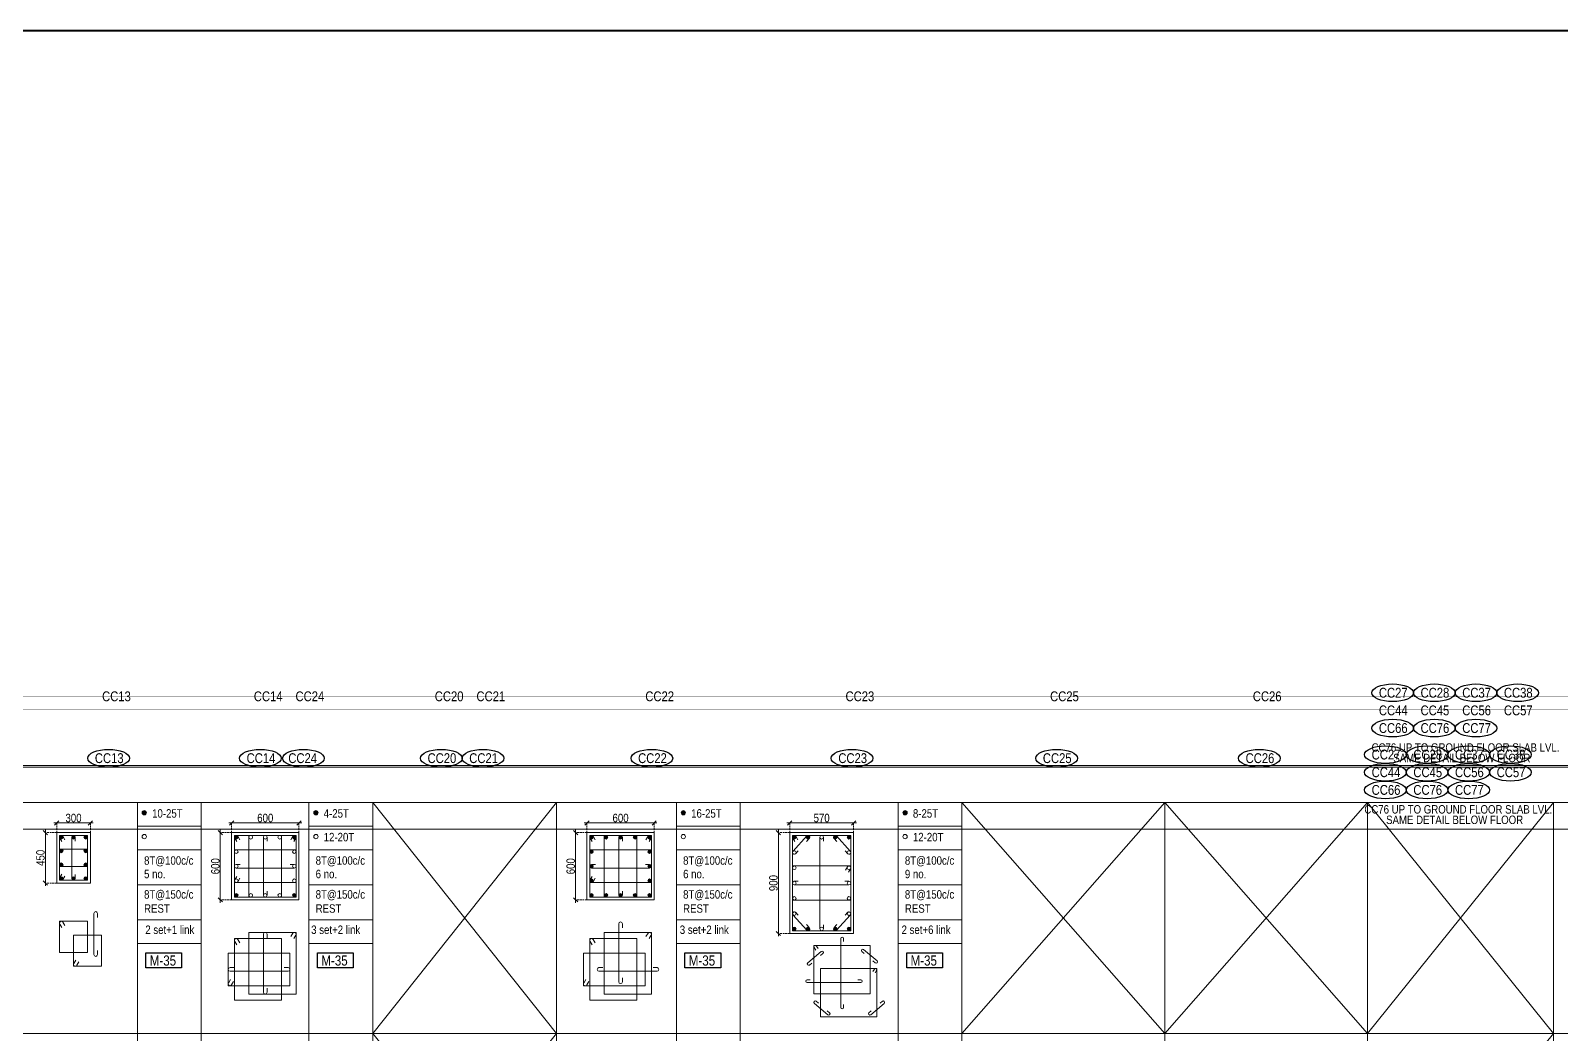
# Model space of a CAD drawing. Header units: millimetres. Extents: x 1112055 to 3390982, y -148532 to 766891.
# Drawn here: x 2585967 to 2640546, y 641182 to 676953 of the extents above; entities that cross this region are included whole.
import ezdxf
from ezdxf.enums import TextEntityAlignment as Align

# ---------------------------------------------------------------- set-up
doc = ezdxf.new("R2010")
doc.units = ezdxf.units.MM
doc.header["$PDMODE"] = 35
doc.header["$PDSIZE"] = -25
doc.linetypes.add('DASHED2', pattern=[0.375, 0.25, -0.125])
doc.linetypes.add('Hidden', pattern=[9.525, 6.35, -3.175])
for name, color, linetype, lineweight in [('B COL. SIZE DIM', 220, 'Continuous', 25), ('B COLSCH', 204, 'Continuous', 20), ('B COLUMN', 1, 'Hidden', 9), ('B STEEL', 34, 'Continuous', 15), ('B TITLE BLOCK', 250, 'Continuous', 0)]:
    doc.layers.add(name, color=color, linetype=linetype, lineweight=lineweight)
doc.layers.add('B TEXT', color=7, linetype='Continuous')
doc.styles.add('dim inside', font='romans.shx', dxfattribs={"width": 0.8, "height": 125})
doc.styles.add('SWINC', font='swissc.ttf')
doc.dimstyles.new('dim inside', dxfattribs={"dimtxt": 125, "dimasz": 100, "dimexe": 0, "dimexo": 0, "dimgap": 10, "dimtad": 0, "dimdec": 0, "dimzin": 0, "dimdsep": 46, "dimtxsty": 'dim inside', "dimblk": 'SMALL', "dimcen": 0.09, "dimadec": 0, "dimazin": 0, "dimtfac": 1, "dimtdec": 0, "dimtofl": 0, "dimtmove": 0, "dimatfit": 3, "dimfxl": 1, "dimtolj": 1, "dimtzin": 0, "dimarcsym": 2})

# ---------------------------------------------------------------- blocks, each defined once
blk = doc.blocks.new('_Oblique')
at = {"color": 0, "linetype": 'ByBlock', "lineweight": -2}
blk.add_line((-0.5, -0.5), (0.5, 0.5), dxfattribs=at)
blk = doc.blocks.new('*D5431')
at = {"layer": 'B COL. SIZE DIM', "color": 250, "lineweight": 9, "ltscale": 250, "transparency": 16777216}
blk.add_line((2593039, 648690), (2595639, 648690), dxfattribs=at)
at = {"layer": 'B COL. SIZE DIM', "color": 250, "linetype": 'DASHED2', "lineweight": 9, "ltscale": 250, "transparency": 16777216}
for p, q in [((2593139, 648345), (2593139, 648690)), ((2595539, 648345), (2595539, 648690))]:
    blk.add_line(p, q, dxfattribs=at)
at = {"layer": 'Defpoints', "color": 0, "lineweight": 40, "transparency": 16777216}
for p in [(2595539, 648690), (2593139, 648345), (2595539, 648345)]:
    blk.add_point(p, dxfattribs=at)
at = {"layer": 'B COL. SIZE DIM', "color": 250, "lineweight": 9, "transparency": 16777216, "xscale": 150, "yscale": 150, "zscale": 150, "rotation": 180}
blk.add_blockref('_Oblique', (2593139, 648690), dxfattribs=at)
at = {"layer": 'B COL. SIZE DIM', "color": 250, "lineweight": 9, "transparency": 16777216, "xscale": 150, "yscale": 150, "zscale": 150}
blk.add_blockref('_Oblique', (2595539, 648690), dxfattribs=at)
at = {"layer": 'B COL. SIZE DIM', "color": 6, "transparency": 16777216, "insert": (2594339, 648865), "char_height": 300, "attachment_point": 5, "style": 'SWINC'}
blk.add_mtext('\\A1;600', dxfattribs=at)
blk = doc.blocks.new('*D5432')
at = {"layer": 'B COL. SIZE DIM', "color": 250, "lineweight": 9, "ltscale": 250, "transparency": 16777216}
blk.add_line((2592735, 648445), (2592735, 645845), dxfattribs=at)
at = {"layer": 'B COL. SIZE DIM', "color": 250, "linetype": 'DASHED2', "lineweight": 9, "ltscale": 250, "transparency": 16777216}
for p, q in [((2593139, 648345), (2592735, 648345)), ((2593139, 645945), (2592735, 645945))]:
    blk.add_line(p, q, dxfattribs=at)
at = {"layer": 'Defpoints', "color": 0, "lineweight": 40, "transparency": 16777216}
for p in [(2593139, 648345), (2592735, 645945), (2593139, 645945)]:
    blk.add_point(p, dxfattribs=at)
at = {"layer": 'B COL. SIZE DIM', "color": 250, "lineweight": 9, "transparency": 16777216, "xscale": 150, "yscale": 150, "zscale": 150}
for p, rotation in [((2592735, 648345), 90), ((2592735, 645945), 270)]:
    blk.add_blockref('_Oblique', p, dxfattribs=dict(at, rotation=rotation))
at = {"layer": 'B COL. SIZE DIM', "color": 6, "transparency": 16777216, "insert": (2592560, 647145), "char_height": 300, "attachment_point": 5, "rotation": 90, "style": 'SWINC'}
blk.add_mtext('\\A1;600', dxfattribs=at)
blk = doc.blocks.new('*D5435')
at = {"layer": 'B COL. SIZE DIM', "color": 250, "lineweight": 9, "ltscale": 250, "transparency": 16777216}
blk.add_line((2605715, 648690), (2608315, 648690), dxfattribs=at)
at = {"layer": 'B COL. SIZE DIM', "color": 250, "linetype": 'DASHED2', "lineweight": 9, "ltscale": 250, "transparency": 16777216}
for p, q in [((2605815, 648345), (2605815, 648690)), ((2608215, 648345), (2608215, 648690))]:
    blk.add_line(p, q, dxfattribs=at)
at = {"layer": 'Defpoints', "color": 0, "lineweight": 40, "transparency": 16777216}
for p in [(2608215, 648690), (2605815, 648345), (2608215, 648345)]:
    blk.add_point(p, dxfattribs=at)
at = {"layer": 'B COL. SIZE DIM', "color": 250, "lineweight": 9, "transparency": 16777216, "xscale": 150, "yscale": 150, "zscale": 150, "rotation": 180}
blk.add_blockref('_Oblique', (2605815, 648690), dxfattribs=at)
at = {"layer": 'B COL. SIZE DIM', "color": 250, "lineweight": 9, "transparency": 16777216, "xscale": 150, "yscale": 150, "zscale": 150}
blk.add_blockref('_Oblique', (2608215, 648690), dxfattribs=at)
at = {"layer": 'B COL. SIZE DIM', "color": 6, "transparency": 16777216, "insert": (2607015, 648865), "char_height": 300, "attachment_point": 5, "style": 'SWINC'}
blk.add_mtext('\\A1;600', dxfattribs=at)
blk = doc.blocks.new('*D5436')
at = {"layer": 'B COL. SIZE DIM', "color": 250, "lineweight": 9, "ltscale": 250, "transparency": 16777216}
blk.add_line((2605412, 648445), (2605412, 645845), dxfattribs=at)
at = {"layer": 'B COL. SIZE DIM', "color": 250, "linetype": 'DASHED2', "lineweight": 9, "ltscale": 250, "transparency": 16777216}
for p, q in [((2605815, 648345), (2605412, 648345)), ((2605815, 645945), (2605412, 645945))]:
    blk.add_line(p, q, dxfattribs=at)
at = {"layer": 'Defpoints', "color": 0, "lineweight": 40, "transparency": 16777216}
for p in [(2605815, 648345), (2605412, 645945), (2605815, 645945)]:
    blk.add_point(p, dxfattribs=at)
at = {"layer": 'B COL. SIZE DIM', "color": 250, "lineweight": 9, "transparency": 16777216, "xscale": 150, "yscale": 150, "zscale": 150}
for p, rotation in [((2605412, 648345), 90), ((2605412, 645945), 270)]:
    blk.add_blockref('_Oblique', p, dxfattribs=dict(at, rotation=rotation))
at = {"layer": 'B COL. SIZE DIM', "color": 6, "transparency": 16777216, "insert": (2605237, 647145), "char_height": 300, "attachment_point": 5, "rotation": 90, "style": 'SWINC'}
blk.add_mtext('\\A1;600', dxfattribs=at)
blk = doc.blocks.new('*D5439')
at = {"layer": 'B COL. SIZE DIM', "color": 250, "lineweight": 9, "ltscale": 250, "transparency": 16777216}
blk.add_line((2612949, 648690), (2615429, 648690), dxfattribs=at)
at = {"layer": 'B COL. SIZE DIM', "color": 250, "linetype": 'DASHED2', "lineweight": 9, "ltscale": 250, "transparency": 16777216}
for p, q in [((2613049, 648345), (2613049, 648690)), ((2615329, 648345), (2615329, 648690))]:
    blk.add_line(p, q, dxfattribs=at)
at = {"layer": 'Defpoints', "color": 0, "lineweight": 40, "transparency": 16777216}
for p in [(2615329, 648690), (2613049, 648345), (2615329, 648345)]:
    blk.add_point(p, dxfattribs=at)
at = {"layer": 'B COL. SIZE DIM', "color": 250, "lineweight": 9, "transparency": 16777216, "xscale": 150, "yscale": 150, "zscale": 150, "rotation": 180}
blk.add_blockref('_Oblique', (2613049, 648690), dxfattribs=at)
at = {"layer": 'B COL. SIZE DIM', "color": 250, "lineweight": 9, "transparency": 16777216, "xscale": 150, "yscale": 150, "zscale": 150}
blk.add_blockref('_Oblique', (2615329, 648690), dxfattribs=at)
at = {"layer": 'B COL. SIZE DIM', "color": 6, "transparency": 16777216, "insert": (2614189, 648865), "char_height": 300, "attachment_point": 5, "style": 'SWINC'}
blk.add_mtext('\\A1;570', dxfattribs=at)
blk = doc.blocks.new('*D5440')
at = {"layer": 'B COL. SIZE DIM', "color": 250, "lineweight": 9, "ltscale": 250, "transparency": 16777216}
blk.add_line((2612645, 648445), (2612645, 644645), dxfattribs=at)
at = {"layer": 'B COL. SIZE DIM', "color": 250, "linetype": 'DASHED2', "lineweight": 9, "ltscale": 250, "transparency": 16777216}
for p, q in [((2613049, 648345), (2612645, 648345)), ((2613049, 644745), (2612645, 644745))]:
    blk.add_line(p, q, dxfattribs=at)
at = {"layer": 'Defpoints', "color": 0, "lineweight": 40, "transparency": 16777216}
for p in [(2613049, 648345), (2612645, 644745), (2613049, 644745)]:
    blk.add_point(p, dxfattribs=at)
at = {"layer": 'B COL. SIZE DIM', "color": 250, "lineweight": 9, "transparency": 16777216, "xscale": 150, "yscale": 150, "zscale": 150}
for p, rotation in [((2612645, 648345), 90), ((2612645, 644745), 270)]:
    blk.add_blockref('_Oblique', p, dxfattribs=dict(at, rotation=rotation))
at = {"layer": 'B COL. SIZE DIM', "color": 6, "transparency": 16777216, "insert": (2612470, 646545), "char_height": 300, "attachment_point": 5, "rotation": 90, "style": 'SWINC'}
blk.add_mtext('\\A1;900', dxfattribs=at)
blk = doc.blocks.new('*D5735')
at = {"layer": 'B COL. SIZE DIM', "color": 250, "lineweight": 9, "ltscale": 250, "transparency": 16777216}
blk.add_line((2586798, 648690), (2588198, 648690), dxfattribs=at)
at = {"layer": 'B COL. SIZE DIM', "color": 250, "linetype": 'DASHED2', "lineweight": 9, "ltscale": 250, "transparency": 16777216}
for p, q in [((2586898, 648345), (2586898, 648690)), ((2588098, 648345), (2588098, 648690))]:
    blk.add_line(p, q, dxfattribs=at)
at = {"layer": 'Defpoints', "color": 0, "lineweight": 40, "transparency": 16777216}
for p in [(2588098, 648690), (2586898, 648345), (2588098, 648345)]:
    blk.add_point(p, dxfattribs=at)
at = {"layer": 'B COL. SIZE DIM', "color": 250, "lineweight": 9, "transparency": 16777216, "xscale": 150, "yscale": 150, "zscale": 150, "rotation": 180}
blk.add_blockref('_Oblique', (2586898, 648690), dxfattribs=at)
at = {"layer": 'B COL. SIZE DIM', "color": 250, "lineweight": 9, "transparency": 16777216, "xscale": 150, "yscale": 150, "zscale": 150}
blk.add_blockref('_Oblique', (2588098, 648690), dxfattribs=at)
at = {"layer": 'B COL. SIZE DIM', "color": 6, "transparency": 16777216, "insert": (2587498, 648865), "char_height": 300, "attachment_point": 5, "style": 'SWINC'}
blk.add_mtext('\\A1;300', dxfattribs=at)
blk = doc.blocks.new('*D5736')
at = {"layer": 'B COL. SIZE DIM', "color": 250, "lineweight": 9, "ltscale": 250, "transparency": 16777216}
blk.add_line((2586494, 648445), (2586494, 646445), dxfattribs=at)
at = {"layer": 'B COL. SIZE DIM', "color": 250, "linetype": 'DASHED2', "lineweight": 9, "ltscale": 250, "transparency": 16777216}
for p, q in [((2586898, 648345), (2586494, 648345)), ((2586898, 646545), (2586494, 646545))]:
    blk.add_line(p, q, dxfattribs=at)
at = {"layer": 'Defpoints', "color": 0, "lineweight": 40, "transparency": 16777216}
for p in [(2586898, 648345), (2586494, 646545), (2586898, 646545)]:
    blk.add_point(p, dxfattribs=at)
at = {"layer": 'B COL. SIZE DIM', "color": 250, "lineweight": 9, "transparency": 16777216, "xscale": 150, "yscale": 150, "zscale": 150}
for p, rotation in [((2586494, 648345), 90), ((2586494, 646545), 270)]:
    blk.add_blockref('_Oblique', p, dxfattribs=dict(at, rotation=rotation))
at = {"layer": 'B COL. SIZE DIM', "color": 6, "transparency": 16777216, "insert": (2586319, 647445), "char_height": 300, "attachment_point": 5, "rotation": 90, "style": 'SWINC'}
blk.add_mtext('\\A1;450', dxfattribs=at)

msp = doc.modelspace()

# ---------------------------------------------------------------- hatches: boundary and pattern name
at = {"layer": 'B STEEL', "lineweight": 9, "ltscale": 0.5}
h = msp.add_hatch(color=34, dxfattribs=at)
edge = h.paths.add_edge_path()
edge.add_arc((2590023.8, 649053.9), 76.8, 0, 360)
h = msp.add_hatch(color=34, dxfattribs=at)
edge = h.paths.add_edge_path()
edge.add_arc((2596145.4, 649053.9), 76.8, 0, 360)
h = msp.add_hatch(color=34, dxfattribs=at)
edge = h.paths.add_edge_path()
edge.add_arc((2609255.1, 649053.9), 76.8, 0, 360)
h = msp.add_hatch(color=34, dxfattribs=at)
edge = h.paths.add_edge_path()
edge.add_arc((2617167.4, 649053.9), 76.8, 0, 360)
h = msp.add_hatch(color=34, dxfattribs=at)
edge = h.paths.add_edge_path()
edge.add_arc((2587062.2, 648180.7), 64, 0, 360)
h = msp.add_hatch(color=34, dxfattribs=at)
edge = h.paths.add_edge_path()
edge.add_arc((2587498.1, 648180.7), 64, 0, 360)
h = msp.add_hatch(color=34, dxfattribs=at)
edge = h.paths.add_edge_path()
edge.add_arc((2587934.1, 648180.7), 64, 0, 360)
h = msp.add_hatch(color=34, dxfattribs=at)
edge = h.paths.add_edge_path()
edge.add_arc((2593303, 648180.7), 64, 0, 360)
h = msp.add_hatch(color=34, dxfattribs=at)
edge = h.paths.add_edge_path()
edge.add_arc((2595374.9, 648180.7), 64, 180, 540, ccw=False)
h = msp.add_hatch(color=34, dxfattribs=at)
edge = h.paths.add_edge_path()
edge.add_arc((2605979.5, 648180.7), 64, 0, 360)
h = msp.add_hatch(color=34, dxfattribs=at)
edge = h.paths.add_edge_path()
edge.add_arc((2606497.4, 648180.7), 64, 180, 540, ccw=False)
h = msp.add_hatch(color=34, dxfattribs=at)
edge = h.paths.add_edge_path()
edge.add_arc((2607015.4, 648180.7), 64, 180, 540, ccw=False)
h = msp.add_hatch(color=34, dxfattribs=at)
edge = h.paths.add_edge_path()
edge.add_arc((2607533.4, 648180.7), 64, 180, 540, ccw=False)
h = msp.add_hatch(color=34, dxfattribs=at)
edge = h.paths.add_edge_path()
edge.add_arc((2608051.4, 648180.7), 64, 180, 540, ccw=False)
h = msp.add_hatch(color=34, dxfattribs=at)
edge = h.paths.add_edge_path()
edge.add_arc((2613213, 648180.7), 64, 0, 360)
at = {"layer": 'B STEEL'}
h = msp.add_hatch(color=34, dxfattribs=at)
edge = h.paths.add_edge_path()
edge.add_arc((2613701, 648180.7), 64, 0, 360, ccw=False)
h = msp.add_hatch(color=34, dxfattribs=at)
edge = h.paths.add_edge_path()
edge.add_arc((2614677, 648180.7), 64, -180, 180)
at = {"layer": 'B STEEL', "lineweight": 9, "ltscale": 0.5}
h = msp.add_hatch(color=34, dxfattribs=at)
edge = h.paths.add_edge_path()
edge.add_arc((2615165, 648180.7), 64, 180, 540, ccw=False)
h = msp.add_hatch(color=34, dxfattribs=at)
edge = h.paths.add_edge_path()
edge.add_arc((2587062.2, 647690.1), 64, 0, 360)
h = msp.add_hatch(color=3, dxfattribs=at)
edge = h.paths.add_edge_path()
edge.add_arc((2587934.1, 647690.1), 64, 0, 360)
h = msp.add_hatch(color=34, dxfattribs=at)
edge = h.paths.add_edge_path()
edge.add_arc((2605979.5, 647662.7), 64, 180, 540, ccw=False)
h = msp.add_hatch(color=34, dxfattribs=at)
edge = h.paths.add_edge_path()
edge.add_arc((2608051.4, 647662.7), 64, 180, 540, ccw=False)
h = msp.add_hatch(color=34, dxfattribs=at)
edge = h.paths.add_edge_path()
edge.add_arc((2587062.2, 647199.4), 64, 0, 360)
h = msp.add_hatch(color=34, dxfattribs=at)
edge = h.paths.add_edge_path()
edge.add_arc((2587062.2, 646708.8), 64, 0, 360)
h = msp.add_hatch(color=34, dxfattribs=at)
edge = h.paths.add_edge_path()
edge.add_arc((2587498.1, 646708.8), 64, 0, 360)
h = msp.add_hatch(color=3, dxfattribs=at)
edge = h.paths.add_edge_path()
edge.add_arc((2587934.1, 647199.4), 64, 0, 360)
h = msp.add_hatch(color=34, dxfattribs=at)
edge = h.paths.add_edge_path()
edge.add_arc((2587934.1, 646708.8), 64, 0, 360)
h = msp.add_hatch(color=34, dxfattribs=at)
edge = h.paths.add_edge_path()
edge.add_arc((2605979.5, 647144.7), 64, 180, 540, ccw=False)
h = msp.add_hatch(color=34, dxfattribs=at)
edge = h.paths.add_edge_path()
edge.add_arc((2608051.4, 647144.7), 64, 180, 540, ccw=False)
h = msp.add_hatch(color=34, dxfattribs=at)
edge = h.paths.add_edge_path()
edge.add_arc((2605979.5, 646626.8), 64, 180, 540, ccw=False)
h = msp.add_hatch(color=34, dxfattribs=at)
edge = h.paths.add_edge_path()
edge.add_arc((2608051.4, 646626.8), 64, 180, 540, ccw=False)
h = msp.add_hatch(color=34, dxfattribs=at)
edge = h.paths.add_edge_path()
edge.add_arc((2593303, 646108.8), 64, 0, 360, ccw=False)
h = msp.add_hatch(color=34, dxfattribs=at)
edge = h.paths.add_edge_path()
edge.add_arc((2595374.9, 646108.8), 64, -180, 180)
h = msp.add_hatch(color=34, dxfattribs=at)
edge = h.paths.add_edge_path()
edge.add_arc((2605979.5, 646108.8), 64, 0, 360, ccw=False)
h = msp.add_hatch(color=34, dxfattribs=at)
edge = h.paths.add_edge_path()
edge.add_arc((2606497.4, 646108.8), 64, 180, 540, ccw=False)
h = msp.add_hatch(color=34, dxfattribs=at)
edge = h.paths.add_edge_path()
edge.add_arc((2607015.4, 646108.8), 64, 180, 540, ccw=False)
h = msp.add_hatch(color=34, dxfattribs=at)
edge = h.paths.add_edge_path()
edge.add_arc((2607533.4, 646108.8), 64, 180, 540, ccw=False)
h = msp.add_hatch(color=34, dxfattribs=at)
edge = h.paths.add_edge_path()
edge.add_arc((2608051.4, 646108.8), 64, -180, 180)
h = msp.add_hatch(color=34, dxfattribs=at)
edge = h.paths.add_edge_path()
edge.add_arc((2613213, 644908.8), 64, 0, 360, ccw=False)
at = {"layer": 'B STEEL'}
h = msp.add_hatch(color=34, dxfattribs=at)
edge = h.paths.add_edge_path()
edge.add_arc((2613701, 644908.8), 64, 0, 360)
h = msp.add_hatch(color=34, dxfattribs=at)
edge = h.paths.add_edge_path()
edge.add_arc((2614677, 644908.8), 64, 180, 540, ccw=False)
at = {"layer": 'B STEEL', "lineweight": 9, "ltscale": 0.5}
h = msp.add_hatch(color=34, dxfattribs=at)
edge = h.paths.add_edge_path()
edge.add_arc((2615165, 644908.8), 64, -180, 180)

# ---------------------------------------------------------------- linework, layer by layer
at = {"color": 2, "lineweight": 40}
msp.add_lwpolyline([(2460595.7, 676953.5), (2855292.1, 676953.5), (2855292.1, 522266.8), (2460595.7, 522266.8)], close=True, dxfattribs=at)
at = {"layer": 'B COLSCH', "color": 250, "lineweight": 0}
for p, q in [((2487307.1, 650677.2), (2667535.6, 650677.2)), ((2487371.1, 650741.2), (2667535.6, 650741.2)), ((2487307.1, 649422.2), (2667535.6, 649422.2)), ((2589777.5, 649422.2), (2589777.5, 583503.5)), ((2592051.9, 649422.2), (2592051.9, 574628.3)), ((2595899.1, 649422.2), (2595899.1, 583503.5)), ((2598173.5, 649422.2), (2598173.5, 574628.3)), ((2598173.5, 641182.4), (2604728.4, 649422.2)), ((2604728.4, 641182.4), (2598173.5, 649422.2)), ((2604728.4, 649422.2), (2604728.4, 574628.3)), ((2609008.9, 649422.2), (2609008.9, 583503.5)), ((2611283.2, 649422.2), (2611283.2, 574628.3)), ((2616921.1, 649422.2), (2616921.1, 583503.5)), ((2619195.5, 649422.2), (2619195.5, 574628.3)), ((2619195.5, 641182.4), (2626429, 649422.2)), ((2626429, 641182.4), (2619195.5, 649422.2)), ((2626429, 649422.2), (2626429, 574628.3)), ((2626429, 641182.4), (2633662.5, 649422.2)), ((2633662.5, 641182.4), (2626429, 649422.2)), ((2633662.5, 649422.2), (2633662.5, 574628.3)), ((2633662.5, 641182.4), (2640300.2, 649422.2)), ((2640300.2, 641182.4), (2633662.5, 649422.2)), ((2640300.2, 649422.2), (2640300.2, 574628.3)), ((2487049.9, 648470.9), (2667278.4, 648470.9)), ((2589777.5, 648577.2), (2592051.9, 648577.2)), ((2595899.1, 648577.2), (2598173.5, 648577.2)), ((2609008.9, 648577.2), (2611283.2, 648577.2)), ((2616921.1, 648577.2), (2619195.5, 648577.2)), ((2589777.5, 647732.2), (2592051.9, 647732.2)), ((2595899.1, 647732.2), (2598173.5, 647732.2)), ((2609008.9, 647732.2), (2611283.2, 647732.2)), ((2616921.1, 647732.2), (2619195.5, 647732.2)), ((2589777.5, 646482.5), (2592051.9, 646482.5)), ((2595899.1, 646482.5), (2598173.5, 646482.5)), ((2609008.9, 646482.5), (2611283.2, 646482.5)), ((2616921.1, 646482.5), (2619195.5, 646482.5)), ((2589777.5, 645232.7), (2592051.9, 645232.7)), ((2595899.1, 645232.7), (2598173.5, 645232.7)), ((2609008.9, 645232.7), (2611283.2, 645232.7)), ((2616921.1, 645232.7), (2619195.5, 645232.7)), ((2589777.5, 644387.7), (2592051.9, 644387.7)), ((2595899.1, 644387.7), (2598173.5, 644387.7)), ((2609008.9, 644387.7), (2611283.2, 644387.7)), ((2616921.1, 644387.7), (2619195.5, 644387.7)), ((2487307.1, 641182.4), (2667535.6, 641182.4)), ((2598173.5, 632942.5), (2604728.4, 641182.4)), ((2604728.4, 632942.5), (2598173.5, 641182.4)), ((2633662.5, 632942.5), (2640300.2, 641182.4))]:
    msp.add_line(p, q, dxfattribs=at)
at = {"layer": 'B COLUMN', "color": 1, "linetype": 'ByBlock', "lineweight": 20}
for points in [[(2586898.1, 646544.7), (2588098.1, 646544.7), (2588098.1, 648344.7), (2586898.1, 648344.7)], [(2593139, 645944.7), (2595539, 645944.7), (2595539, 648344.7), (2593139, 648344.7)], [(2605815.4, 645944.7), (2608215.4, 645944.7), (2608215.4, 648344.7), (2605815.4, 648344.7)], [(2613049, 644744.7), (2615329, 644744.7), (2615329, 648344.7), (2613049, 648344.7)]]:
    msp.add_lwpolyline(points, close=True, dxfattribs=at)
at = {"layer": 'B STEEL', "color": 34, "lineweight": 9, "ltscale": 0.5}
for points in [[(2587082.4, 648025.7), (2587007.6, 648147.2, -1), (2587116.7, 648214.3), (2587191.4, 648092.8)], [(2587562.2, 646851.4), (2587562.2, 646708.8, -1), (2587434.1, 646708.8), (2587434.1, 648180.7, -1), (2587562.2, 648180.7), (2587562.2, 648038.1)], [(2593323.2, 648025.7), (2593248.5, 648147.2, -1), (2593357.5, 648214.3), (2593432.3, 648092.8)], [(2594403, 646251.4), (2594403, 646108.8, -1), (2594274.9, 646108.8), (2594274.9, 648180.7, -1), (2594403, 648180.7), (2594403, 648038.1)], [(2595354.7, 648025.7), (2595429.5, 648147.2, 1), (2595320.4, 648214.3), (2595245.6, 648092.8)], [(2605999.7, 648025.7), (2605924.9, 648147.2, -1), (2606034, 648214.3), (2606108.7, 648092.8)], [(2607079.5, 646251.4), (2607079.5, 646108.8, -1), (2606951.4, 646108.8), (2606951.4, 648180.7, -1), (2607079.5, 648180.7), (2607079.5, 648038.1)], [(2608031.2, 648025.7), (2608105.9, 648147.2, 1), (2607996.9, 648214.3), (2607922.1, 648092.8)], [(2613233.2, 648025.7), (2613158.5, 648147.2, -1), (2613267.5, 648214.3), (2613342.3, 648092.8)], [(2613347.7, 647689.1), (2613254.6, 647586.7, -1), (2613171.4, 647684.1), (2613659.4, 648229.4, -1), (2613742.6, 648132.1), (2613648.4, 648025.1)], [(2614253, 645051.4), (2614253, 644908.8, -1), (2614125, 644908.8), (2614125, 648180.7, -1), (2614253, 648180.7), (2614253, 648038.1)], [(2615030.3, 647689.1), (2615123.4, 647586.7, 1), (2615206.6, 647684.1), (2614718.6, 648229.4, 1), (2614635.4, 648132.1), (2614729.5, 648025.1)], [(2587082.4, 646863.8), (2587007.6, 646742.3, 1), (2587116.7, 646675.2), (2587191.4, 646796.7)], [(2595232.3, 647208.8), (2595374.9, 647208.8, -1), (2595374.9, 647080.7), (2593303, 647080.7, -1), (2593303, 647208.8), (2593445.6, 647208.8)], [(2593323.2, 646781.8), (2593248.5, 646660.3, 1), (2593357.5, 646593.2), (2593432.3, 646714.7)], [(2607908.8, 647208.8), (2608051.4, 647208.8, -1), (2608051.4, 647080.7), (2605979.5, 647080.7, -1), (2605979.5, 647208.8), (2606122.1, 647208.8)], [(2605999.7, 646781.8), (2605924.9, 646660.3, 1), (2606034, 646593.2), (2606108.7, 646714.7)], [(2615022.3, 646608.8), (2615165, 646608.8, -1), (2615165, 646480.7), (2613213, 646480.7, -1), (2613213, 646608.8), (2613355.6, 646608.8)], [(2587082.4, 644961.8), (2587007.6, 645083.3, -1), (2587116.7, 645150.4), (2587191.4, 645028.9)], [(2588354.1, 644133.6), (2588354.1, 643991, -1), (2588226.1, 643991), (2588226.1, 645462.9, -1), (2588354.1, 645462.9), (2588354.1, 645320.3)], [(2607079.5, 643163.9), (2607079.5, 643021.3, -1), (2606951.4, 643021.3), (2606951.4, 645093.2, -1), (2607079.5, 645093.2), (2607079.5, 644950.6)], [(2613347.7, 645400.4), (2613254.6, 645502.8, 1), (2613171.4, 645405.4), (2613659.4, 644860.1, 1), (2613742.6, 644957.4), (2613648.4, 645064.3)], [(2615030.3, 645400.4), (2615123.4, 645502.8, -1), (2615206.6, 645405.4), (2614718.6, 644860.1, -1), (2614635.4, 644957.4), (2614729.5, 645064.3)], [(2594403, 642793.6), (2594403, 642651, -1), (2594274.9, 642651), (2594274.9, 644722.9, -1), (2594403, 644722.9), (2594403, 644580.3)], [(2595354.7, 644567.9), (2595429.5, 644689.4, 1), (2595320.4, 644756.5), (2595245.6, 644635)], [(2608031.2, 644567.9), (2608105.9, 644689.4, 1), (2607996.9, 644756.5), (2607922.1, 644635)], [(2614967.9, 642216.9), (2614967.9, 642109.9, -1), (2614871.8, 642109.9), (2614871.8, 644563.9, -1), (2614967.9, 644563.9), (2614967.9, 644456.9)], [(2593323.2, 644344.8), (2593248.5, 644466.3, -1), (2593357.5, 644533.4), (2593432.3, 644411.9)], [(2605999.7, 644344.8), (2605924.9, 644466.3, -1), (2606034, 644533.4), (2606108.7, 644411.9)], [(2613836.2, 643691.7), (2613754.8, 643622.2, -1), (2613692.4, 643695.2), (2614170.9, 644104.2, -1), (2614233.3, 644031.2), (2614152, 643961.7)], [(2613978.1, 644155.9), (2613922, 644247, -1), (2614003.8, 644297.4), (2614059.8, 644206.3)], [(2616020.4, 643768.3), (2616101.7, 643698.8, 1), (2616164.1, 643771.8), (2615685.6, 644180.8, 1), (2615623.2, 644107.8), (2615704.5, 644038.3)], [(2587582.4, 643799.9), (2587507.6, 643678.4, 1), (2587616.7, 643611.3), (2587691.4, 643732.8)], [(2595011, 643527.9), (2595153.7, 643527.9, -1), (2595153.7, 643399.9), (2593081.7, 643399.9, -1), (2593081.7, 643527.9), (2593224.3, 643527.9)], [(2608174.3, 643527.9), (2608317, 643527.9, -1), (2608317, 643399.9), (2606245, 643399.9, -1), (2606245, 643527.9), (2606387.7, 643527.9)], [(2616094.9, 643337.9), (2616151, 643429.1, 1), (2616069.2, 643479.4), (2616013.1, 643388.3)], [(2593101.9, 643100.9), (2593027.2, 642979.5, 1), (2593136.2, 642912.3), (2593211, 643033.8)], [(2605778.4, 643100.9), (2605703.6, 642979.5, 1), (2605812.7, 642912.3), (2605887.5, 643033.8)], [(2615477.9, 643093.2), (2615584.9, 643093.2, -1), (2615584.9, 642997.2), (2613670.9, 642997.2, -1), (2613670.9, 643093.2), (2613777.9, 643093.2)], [(2614075.4, 642257.9), (2613994.1, 642327.4, 1), (2613931.7, 642254.4), (2614410.2, 641845.4, 1), (2614472.6, 641918.4), (2614391.2, 641987.9)], [(2616274.5, 642257.9), (2616355.8, 642327.4, -1), (2616418.2, 642254.4), (2615939.7, 641845.4, -1), (2615877.3, 641918.4), (2615958.6, 641987.9)]]:
    msp.add_lwpolyline(points, format="xyb", dxfattribs=at)
for points in [[(2586998.1, 647135.4), (2587998.1, 647135.4), (2587998.1, 648244.7), (2586998.1, 648244.7)], [(2594921, 648244.7), (2594921, 646044.7), (2593239, 646044.7), (2593239, 648244.7)], [(2595439, 648244.7), (2595439, 646044.7), (2593756.9, 646044.7), (2593756.9, 648244.7)], [(2607597.4, 648244.7), (2607597.4, 646044.7), (2605915.4, 646044.7), (2605915.4, 648244.7)], [(2608115.4, 648244.7), (2608115.4, 646044.7), (2606433.4, 646044.7), (2606433.4, 648244.7)], [(2613149, 645935.4), (2615229, 645935.4), (2615229, 648244.7), (2613149, 648244.7)], [(2586998.1, 647754.1), (2587998.1, 647754.1), (2587998.1, 646644.7), (2586998.1, 646644.7)], [(2593239, 646562.7), (2595439, 646562.7), (2595439, 647726.8), (2593239, 647726.8)], [(2605915.4, 646562.7), (2608115.4, 646562.7), (2608115.4, 647726.8), (2605915.4, 647726.8)], [(2613149, 647154.1), (2615229, 647154.1), (2615229, 644844.7), (2613149, 644844.7)], [(2586998.1, 644071.5), (2587998.1, 644071.5), (2587998.1, 645180.9), (2586998.1, 645180.9)], [(2587498.1, 644690.2), (2588498.1, 644690.2), (2588498.1, 643580.9), (2587498.1, 643580.9)], [(2595439, 644787), (2595439, 642587), (2593756.9, 642587), (2593756.9, 644787)], [(2608115.4, 644787), (2608115.4, 642587), (2606433.4, 642587), (2606433.4, 644787)], [(2593017.7, 642881.9), (2595217.7, 642881.9), (2595217.7, 644045.9), (2593017.7, 644045.9)], [(2594921, 644563.9), (2594921, 642363.9), (2593239, 642363.9), (2593239, 644563.9)], [(2605694.2, 642881.9), (2607894.2, 642881.9), (2607894.2, 644045.9), (2605694.2, 644045.9)], [(2607597.4, 644563.9), (2607597.4, 642363.9), (2605915.4, 642363.9), (2605915.4, 644563.9)], [(2613914.9, 642588.2), (2615924.9, 642588.2), (2615924.9, 644320.2), (2613914.9, 644320.2)], [(2614148.1, 643502.2), (2616158.1, 643502.2), (2616158.1, 641770.2), (2614148.1, 641770.2)]]:
    msp.add_lwpolyline(points, close=True, dxfattribs=at)
at = {"layer": 'B STEEL', "color": 3, "lineweight": 9, "ltscale": 0.5}
msp.add_lwpolyline([(2615144.7, 646935), (2615219.5, 647056.5, 1), (2615110.4, 647123.6), (2615035.7, 647002.1)], format="xyb", dxfattribs=at)
at = {"layer": 'B STEEL', "color": 34, "lineweight": 9, "ltscale": 0.5}
for centre, radius in [((2590023.8, 649053.9), 76.8), ((2596145.4, 649053.9), 76.8), ((2609255.1, 649053.9), 76.8), ((2617167.4, 649053.9), 76.8), ((2587062.2, 648180.7), 64), ((2587498.1, 648180.7), 64), ((2587934.1, 648180.7), 64), ((2590023.8, 648203.6), 76.8), ((2593303, 648180.7), 64), ((2593821, 648180.7), 64), ((2594339, 648180.7), 64), ((2594856.9, 648180.7), 64), ((2595374.9, 648180.7), 64), ((2596145.4, 648203.6), 76.8), ((2605979.5, 648180.7), 64), ((2606497.4, 648180.7), 64), ((2607015.4, 648180.7), 64), ((2607533.4, 648180.7), 64), ((2608051.4, 648180.7), 64), ((2609255.1, 648203.6), 76.8), ((2613213, 648180.7), 64), ((2613701, 648180.7), 64), ((2614189, 648180.7), 64), ((2614677, 648180.7), 64), ((2615165, 648180.7), 64), ((2617167.4, 648203.6), 76.8), ((2587062.2, 647690.1), 64), ((2593303, 647662.7), 64), ((2595374.9, 647662.7), 64), ((2605979.5, 647662.7), 64), ((2608051.4, 647662.7), 64), ((2613213, 647635.4), 64), ((2587062.2, 647199.4), 64), ((2587062.2, 646708.8), 64), ((2587498.1, 646708.8), 64), ((2587934.1, 646708.8), 64), ((2593303, 647144.7), 64), ((2595374.9, 647144.7), 64), ((2605979.5, 647144.7), 64), ((2608051.4, 647144.7), 64), ((2613213, 647090.1), 64), ((2593303, 646626.8), 64), ((2595374.9, 646626.8), 64), ((2605979.5, 646626.8), 64), ((2608051.4, 646626.8), 64), ((2613213, 646544.7), 64), ((2593303, 646108.8), 64), ((2593821, 646108.8), 64), ((2594339, 646108.8), 64), ((2594856.9, 646108.8), 64), ((2595374.9, 646108.8), 64), ((2605979.5, 646108.8), 64), ((2606497.4, 646108.8), 64), ((2607015.4, 646108.8), 64), ((2607533.4, 646108.8), 64), ((2608051.4, 646108.8), 64), ((2613213, 645999.4), 64), ((2613213, 645454.1), 64), ((2613213, 644908.8), 64), ((2613701, 644908.8), 64), ((2614189, 644908.8), 64), ((2614677, 644908.8), 64), ((2615165, 644908.8), 64)]:
    msp.add_circle(centre, radius, dxfattribs=at)
at = {"layer": 'B STEEL', "color": 3, "lineweight": 9, "ltscale": 0.5}
for centre in [(2587934.1, 647690.1), (2615165, 647635.4), (2587934.1, 647199.4), (2615165, 647090.1), (2615165, 646544.7), (2615165, 645999.4), (2615165, 645454.1)]:
    msp.add_circle(centre, 64, dxfattribs=at)
at = {"layer": 'B TEXT', "color": 1}
for points in [[(2590081.2, 644058.6), (2591355.8, 644058.6), (2591355.8, 643520.7), (2590081.2, 643520.7)], [(2596202.8, 644058.6), (2597477.4, 644058.6), (2597477.4, 643520.7), (2596202.8, 643520.7)], [(2609312.5, 644058.6), (2610587.1, 644058.6), (2610587.1, 643520.7), (2609312.5, 643520.7)], [(2617224.7, 644058.6), (2618499.3, 644058.6), (2618499.3, 643520.7), (2617224.7, 643520.7)]]:
    msp.add_lwpolyline(points, close=True, dxfattribs=at)
at = {"layer": 'B TEXT', "color": 250}
for centre in [(2634560, 653331.8), (2636046.8, 653331.8), (2637533.7, 653331.8), (2639020.5, 653331.8), (2634560, 652071.6), (2637533.7, 652071.6), (2588750.1, 650997.6), (2594164, 650997.6), (2595701.3, 650997.6), (2600619.5, 650997.6), (2602106.3, 650997.6), (2608130.9, 650997.6), (2615274.1, 650997.6), (2622571.9, 650997.6), (2629805.4, 650997.6), (2634302.8, 651125.5), (2635789.6, 651125.5), (2637276.4, 651125.5), (2638763.3, 651125.5), (2634302.8, 650495.4), (2635789.6, 650495.4), (2637276.4, 650495.4), (2638763.3, 650495.4), (2634302.8, 649865.3), (2637276.4, 649865.3)]:
    msp.add_ellipse(centre, major_axis=(743.4, 0), ratio=0.4237999, dxfattribs=at)
at = {"layer": 'B TEXT', "color": 3}
for centre in [(2636046.8, 652071.6), (2635789.6, 649865.3)]:
    msp.add_ellipse(centre, major_axis=(743.4, 0), ratio=0.4237999, dxfattribs=at)
at = {"layer": 'B TITLE BLOCK', "color": 1, "const_width": 10.1}
msp.add_lwpolyline([(2486193.4, 653192.3), (2486193.4, 555757.1), (2681828, 555757.1), (2681828, 653192.3)], close=True, dxfattribs=at)
at = {"layer": 'B TITLE BLOCK', "color": 250, "lineweight": 0, "const_width": 10.1}
msp.add_lwpolyline([(2486641.8, 652743.9), (2486641.8, 556205.5), (2681379.5, 556205.5), (2681379.5, 652743.9)], close=True, dxfattribs=at)

# ---------------------------------------------------------------- texts
at = {"layer": 'B TEXT', "color": 6, "style": 'SWINC'}
for s, p in [('CC13', (2588517.3, 653031.9)), ('CC14', (2593931.2, 653031.9)), ('CC24', (2595418, 653031.9)), ('CC23', (2615041.3, 653031.9)), ('CC25', (2622339.1, 653031.9)), ('CC26', (2629572.6, 653031.9)), ('CC27', (2634070, 653159.7)), ('CC28', (2635556.8, 653159.7)), ('CC37', (2637043.7, 653159.7)), ('CC38', (2638530.5, 653159.7)), ('CC44', (2634070, 652529.6)), ('CC45', (2635556.8, 652529.6)), ('CC56', (2637043.7, 652529.6)), ('CC57', (2638530.5, 652529.6)), ('CC66', (2634070, 651899.5)), ('CC77', (2637043.7, 651899.5)), ('CC13', (2588260, 650825.6)), ('CC14', (2593674, 650825.6)), ('CC24', (2595160.8, 650825.6)), ('CC23', (2614784.1, 650825.6)), ('CC25', (2622081.9, 650825.6)), ('CC26', (2629315.4, 650825.6)), ('CC27', (2633812.8, 650953.4)), ('CC28', (2635299.6, 650953.4)), ('CC37', (2636786.4, 650953.4)), ('CC38', (2638273.3, 650953.4)), ('CC44', (2633812.8, 650323.3)), ('CC45', (2635299.6, 650323.3)), ('CC56', (2636786.4, 650323.3)), ('CC57', (2638273.3, 650323.3)), ('CC66', (2633812.8, 649693.2)), ('CC77', (2636786.4, 649693.2))]:
    msp.add_text(s, height=350, dxfattribs=at).set_placement(p)
at = {"layer": 'B TEXT', "color": 3, "style": 'SWINC'}
for s, p in [('CC20', (2600386.7, 653031.9)), ('CC21', (2601873.5, 653031.9)), ('CC22', (2607898.1, 653031.9)), ('CC76', (2635556.8, 651899.5)), ('CC20', (2600129.5, 650825.6)), ('CC21', (2601616.3, 650825.6)), ('CC22', (2607640.9, 650825.6)), ('CC76', (2635299.6, 649693.2))]:
    msp.add_text(s, height=350, dxfattribs=at).set_placement(p)
at = {"layer": 'B TEXT', "style": 'SWINC'}
for s, p in [('CC76 UP TO GROUND FLOOR SLAB LVL.', (2633809.5, 651140.4)), ('SAME DETAIL BELOW FLOOR', (2634584.8, 650767.3)), ('CC76 UP TO GROUND FLOOR SLAB LVL.', (2633552.3, 648934.1)), ('SAME DETAIL BELOW FLOOR', (2634327.5, 648561))]:
    msp.add_text(s, height=300, dxfattribs=at).set_placement(p, align=Align.BOTTOM_LEFT)
for s, p in [('10-25T', (2590302.3, 648879.3)), ('4-25T', (2596423.9, 648879.3)), ('16-25T', (2609533.6, 648879.3)), ('8-25T', (2617445.9, 648879.3)), ('12-20T', (2596423.9, 648034.3)), ('12-20T', (2617445.9, 648034.3)), ('8T@100c/c', (2590015.4, 647199.5)), ('8T@100c/c', (2596137, 647199.5)), ('8T@100c/c', (2609246.7, 647199.5)), ('8T@100c/c', (2617158.9, 647199.5)), ('5 no.', (2590015.4, 646717.7)), ('6 no.', (2596137, 646717.7)), ('6 no.', (2609246.7, 646717.7)), ('9 no.', (2617158.9, 646717.7)), ('8T@150c/c', (2590015.4, 645989.6)), ('8T@150c/c', (2596137, 645989.6)), ('8T@150c/c', (2609246.7, 645989.6)), ('8T@150c/c', (2617158.9, 645989.6)), ('REST', (2590015.4, 645487.2)), ('REST', (2596137, 645487.2)), ('REST', (2609246.7, 645487.2)), ('REST', (2617158.9, 645487.2)), ('2 set+1 link', (2590059.2, 644730.2)), ('3 set+2 link', (2595977.3, 644730.2)), ('3 set+2 link', (2609128.4, 644730.2)), ('2 set+6 link', (2617040.6, 644730.2))]:
    msp.add_text(s, height=300, dxfattribs=at).set_placement(p)
at = {"layer": 'B TEXT', "color": 1, "style": 'SWINC'}
for p in [(2590218.5, 643494.1), (2596340.1, 643494.1), (2609449.9, 643494.1), (2617362.1, 643494.1)]:
    msp.add_text('M-35', height=360, dxfattribs=at).set_placement(p, align=Align.BOTTOM_LEFT)

# ---------------------------------------------------------------- dimensions: what is measured, and where the dimension line sits
at = {"layer": 'B COL. SIZE DIM', "color": 250, "ltscale": 250}
for base, p1, p2, picture, middle in [((2588098.1, 648689.7), (2586898.1, 648344.7), (2588098.1, 648344.7), '*D5735', (2587498.1, 648864.7)), ((2595539, 648689.7), (2593139, 648344.7), (2595539, 648344.7), '*D5431', (2594339, 648864.7)), ((2608215.4, 648689.7), (2605815.4, 648344.7), (2608215.4, 648344.7), '*D5435', (2607015.4, 648864.7)), ((2615329, 648689.7), (2613049, 648344.7), (2615329, 648344.7), '*D5439', (2614189, 648864.7))]:
    dim = msp.add_linear_dim(base=base, p1=p1, p2=p2, dimstyle='dim inside', override={"dimtxt": 300, "dimasz": 150, "dimgap": 25, "dimtad": 3, "dimlfac": 0.25, "dimtxsty": 'SWINC', "dimblk1": 'Oblique', "dimblk2": 'Oblique', "dimsah": 1, "dimdle": 100, "dimclrd": 250, "dimclre": 250, "dimclrt": 6, "dimfxl": 1000, "dimlwd": 9, "dimlwe": 9}, dxfattribs=at)
    dim.commit()
    dim.dimension.update_dxf_attribs({"geometry": picture, "text_midpoint": middle})
for base, p1, p2, picture, middle in [((2586494.3, 646544.7), (2586898.1, 648344.7), (2586898.1, 646544.7), '*D5736', (2586319.3, 647444.7)), ((2592735.1, 645944.7), (2593139, 648344.7), (2593139, 645944.7), '*D5432', (2592560.1, 647144.7)), ((2605411.5, 645944.7), (2605815.4, 648344.7), (2605815.4, 645944.7), '*D5436', (2605236.5, 647144.7)), ((2612645.1, 644744.7), (2613049, 648344.7), (2613049, 644744.7), '*D5440', (2612470.1, 646544.7))]:
    dim = msp.add_linear_dim(base=base, p1=p1, p2=p2, angle=90, dimstyle='dim inside', override={"dimtxt": 300, "dimasz": 150, "dimgap": 25, "dimtad": 3, "dimlfac": 0.25, "dimtxsty": 'SWINC', "dimblk1": 'Oblique', "dimblk2": 'Oblique', "dimsah": 1, "dimdle": 100, "dimclrd": 250, "dimclre": 250, "dimclrt": 6, "dimfxl": 1000, "dimlwd": 9, "dimlwe": 9}, dxfattribs=at)
    dim.commit()
    dim.dimension.update_dxf_attribs({"geometry": picture, "text_midpoint": middle})

doc.saveas('drawing.dxf')
